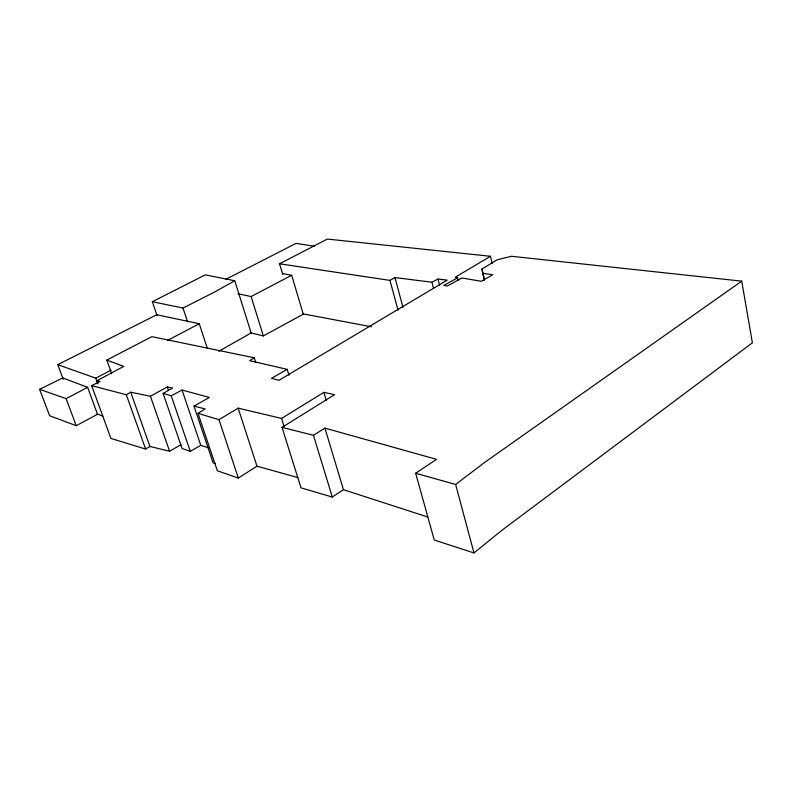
<?xml version="1.0" encoding="UTF-8"?>
<svg xmlns="http://www.w3.org/2000/svg" width="792" height="792" viewBox="0 0 792 792"><rect width="100%" height="100%" fill="white"/><g stroke="black" fill="none" stroke-linecap="round" stroke-linejoin="round"><path stroke-width="1.19" d="M427.65 516.988L343.461 489.674L332.313 497.069L301 487.842L282.031 427.383L313.454 435.303L324.908 428.116L436.531 459.33L415.651 473.25L434.263 540.025L473.982 552.935L501.692 530.472L752.4 342.797L741.718 281.15L511.444 256.271L497.128 259.806L481.942 269.072L484.249 280.408M415.651 473.25L455.638 484.457L484.229 462.716L741.718 281.15M215.365 463.567L213.137 462.904L193.99 406.108L205.138 408.929L198.01 413.365L217.345 470.775L238.333 478.041L256.984 466.191L297.94 477.596M282.031 427.383L334.62 394.634L323.898 392.357L281.556 418.423L238.145 408.157L218.998 419.671L198.01 413.365M255.767 362.469L254.301 357.796L249.629 360.677L287.209 369.349L289.021 375.23M97.861 382.962L97.03 380.675L99.911 381.477L91.674 385.654L110.92 438.441L145.609 449.044L149.906 446.45L169.597 451.252L180.903 444.718M492.178 263.389L490.456 256.281L455.222 277.259L457.558 277.843L458.152 280.2M287.209 369.349L271.527 378.338L278.972 380.299L447.242 280.12L437.986 279.061L431.957 282.229L394.96 277.566L389.971 280.398L279.536 263.786L282.724 274.408M91.674 385.654L126.304 394.733L130.71 392.218L150.421 396.238L167.26 386.981L172.626 388.03L163.102 393.436L182.11 448.559L190.258 451.301L200.812 445.381L208.791 447.896M193.99 406.108L209.395 397.435L182.041 390.03L171.24 395.802L163.102 393.436M218.75 351.311L251.153 332.927L234.769 280.784L213.662 292.495L183.021 308.058L152.331 301.702L157.004 315.463M457.558 277.843L443.758 285.437L447.282 286.021L461.885 277.982L481.318 281.289L492.822 274.715L482.516 273.319M250.242 332.719L263.35 335.927L303.267 314.177L291.674 275.269L282.477 273.567M76.23 425.72L97.505 414.265L87.655 387.337L62.736 377.933L39.6 389.327L49.619 415.711L76.23 425.72L66.132 398.643L39.6 389.327M97.03 380.675L123.809 366.389L106.791 360.103L111.672 373.784M63.261 379.338L57.796 364.657L95.773 378.17L111.029 370.151M167.666 340.362L199.257 323.75L207.346 348.421M238.006 293.782L251.114 296.555L291.674 275.269M66.132 398.643L87.655 387.337M106.791 360.103L151.856 336.649L254.301 357.796M279.536 263.786L327.353 239.065L490.456 256.281M225.869 279.299L296.079 243.362L314.305 246.233M152.331 301.702L205.286 274.873L234.769 280.784M57.796 364.657L156.757 314.751L199.257 323.75M302.544 313.78L371.527 326.779M97.188 413.929L102.802 416.137M95.773 378.17L97.842 383.873M126.304 394.733L145.609 449.044M130.71 392.218L149.906 446.45M150.421 396.238L169.597 451.252M167.26 386.981L168.458 390.476M171.24 395.802L190.258 451.301M182.041 390.03L200.812 445.381M183.021 308.058L187.595 321.879M218.998 419.671L238.333 478.041M238.145 408.157L256.984 466.191M281.556 418.423L284.12 426.631M251.114 296.555L263.35 335.927M313.454 435.303L332.313 497.069M324.908 428.116L343.461 489.674M323.898 392.357L326.363 400.623M389.971 280.398L398.059 310.246M394.96 277.566L402.98 307.375M455.638 484.457L473.982 552.935M431.957 282.229L433.501 288.199M437.986 279.061L439.52 285.021M481.942 269.072L484.298 278.685"/></g></svg>
